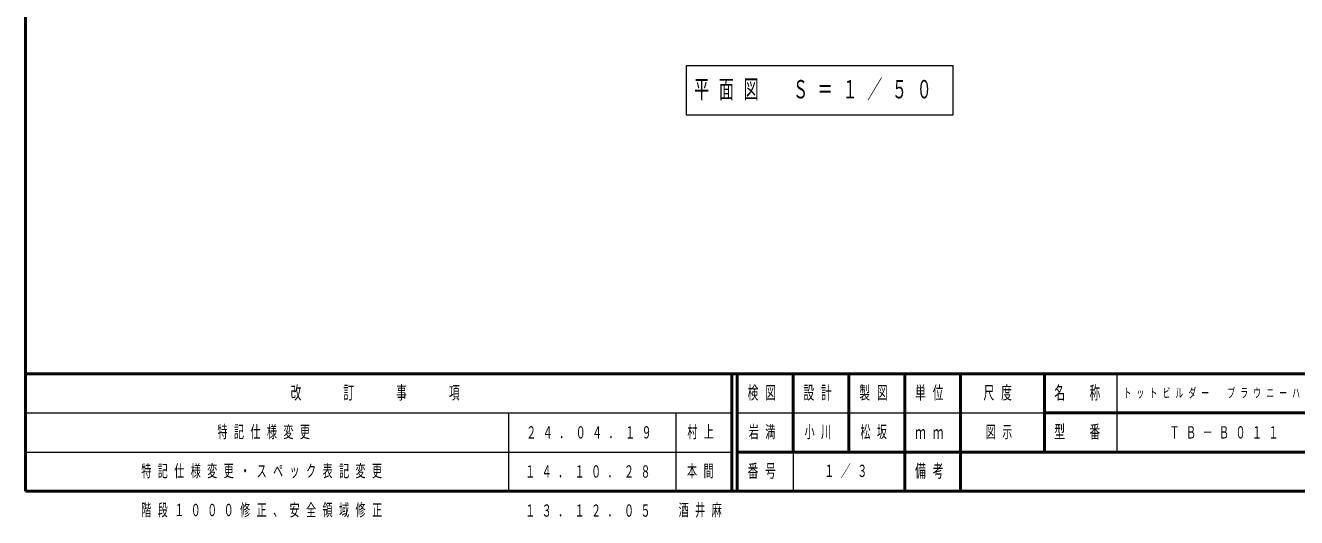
# Model space of a CAD drawing. Units: millimetres on the paper, scale 1:50. Extents: x -365 to 0, y -594 to 257.
# Drawn here: x -365 to -137.3, y -4.7 to 83.4 of the extents above; entities that cross this region are included whole.
import ezdxf

# ---------------------------------------------------------------- set-up
doc = ezdxf.new("R2010")
doc.units = ezdxf.units.MM
doc.layers.add('LY_1', color=140, linetype='Continuous', lineweight=50)
doc.styles.add('ＭＳ ゴシック', font='')
doc.styles.get('ＭＳ ゴシック').set_extended_font_data('MS Gothic')

msp = doc.modelspace()

# ---------------------------------------------------------------- linework, layer by layer
at = {"layer": 'LY_1', "color": 7}
for p, q in [((-365, 257), (-365, 0)), ((-365, 21), (0, 21)), ((-365, 0), (0, 0))]:
    msp.add_line(p, q, dxfattribs=at)
at = {"layer": 'LY_1', "color": 7, "lineweight": 13}
for p, q in [((-246.633, 76.155), (-246.633, 67.355)), ((-198.833, 76.155), (-246.633, 76.155)), ((-198.833, 67.355), (-198.833, 76.155)), ((-246.633, 67.355), (-198.833, 67.355)), ((-169.5, 21), (-169.5, 7)), ((-365, 14), (-238.5, 14)), ((-278.5, 14), (-278.5, 0)), ((-248.5, 14), (-248.5, 0)), ((-237.5, 14), (-182.5, 14)), ((-365, 7), (-238.5, 7)), ((-227.5, 7), (-227.5, 0))]:
    msp.add_line(p, q, dxfattribs=at)
at = {"layer": 'LY_1'}
for p, q in [((-238.5, 21), (-238.5, 0)), ((-237.5, 21), (-237.5, 0)), ((-227.5, 21), (-227.5, 7)), ((-217.5, 21), (-217.5, 7)), ((-207.5, 21), (-207.5, 0)), ((-197.5, 21), (-197.5, 7)), ((-182.5, 21), (-182.5, 7)), ((-182.5, 14), (-70, 14)), ((-237.5, 7), (0, 7)), ((-197.5, 7), (-197.5, 0))]:
    msp.add_line(p, q, dxfattribs=at)

# ---------------------------------------------------------------- texts
at = {"layer": 'LY_1', "color": 7, "style": 'ＭＳ ゴシック'}
for s, insert, char_height, attachment_point in [('\\T1.64;\\W0.6;平面図\u3000Ｓ＝１／５０', (-245.233, 71.755), 3.299, 4), ('\\T1.64;\\W0.6;改\u3000\u3000訂\u3000\u3000事\u3000\u3000項', (-301.75, 17.5), 2.346, 5), ('\\T1.64;\\W0.6;検図', (-232.5, 17.5), 2.346, 5), ('\\T1.64;\\W0.6;設計', (-222.5, 17.5), 2.346, 5), ('\\T1.64;\\W0.6;製図', (-212.5, 17.5), 2.346, 5), ('\\T1.64;\\W0.6;単位', (-202.5, 17.5), 2.346, 5), ('\\T1.64;\\W0.6;尺度', (-190.25, 17.5), 2.346, 5), ('\\T1.64;\\W0.6;名\u3000称', (-176, 17.5), 2.346, 5), ('\\T1.64;\\W0.6;トットビルダー\u3000ブラウニーハウス', (-149.75, 17.5), 1.686, 5), ('\\T1.64;\\W0.6;特記仕様変更', (-321.75, 10.5), 2.199, 5), ('\\T1.64;\\W0.6;２４．０４．１９', (-263.5, 10.5), 2.199, 5), ('\\T1.64;\\W0.6;村上', (-243.5, 10.5), 2.199, 5), ('\\T1.64;\\W0.6;岩満', (-232.5, 10.5), 2.199, 5), ('\\T1.64;\\W0.6;小川', (-222.5, 10.5), 2.199, 5), ('\\T1.64;\\W0.6;松坂', (-212.5, 10.5), 2.199, 5), ('\\T1.64;\\W0.6;図示', (-193, 10.5), 2.199, 4), ('\\T1.64;\\W0.6;型\u3000番', (-176, 10.5), 2.346, 5), ('\\T1.64;\\W0.6;ＴＢ－Ｂ０１１', (-149.75, 10.5), 2.199, 5), ('\\T1.64;\\W0.6;ｍｍ', (-202.5, 10.5), 2.346, 5), ('\\T1.64;\\W0.6;特記仕様変更・スペック表記変更', (-344.25, 3.5), 2.199, 4), ('\\T1.64;\\W0.6;１４．１０．２８', (-275.5, 3.5), 2.199, 4), ('\\T1.64;\\W0.6;本間', (-246.5, 3.5), 2.199, 4), ('\\T1.64;\\W0.6;番号', (-232.5, 3.5), 2.346, 5), ('\\T1.64;\\W0.6;１／３', (-217.5, 3.5), 2.199, 5), ('\\T1.64;\\W0.6;備考', (-202.5, 3.5), 2.346, 5), ('\\T1.64;\\W0.6;階段１０００修正、安全領域修正', (-344.25, -3.5), 2.199, 4), ('\\T1.64;\\W0.6;酒井麻', (-248, -3.5), 2.199, 4), ('\\T1.64;\\W0.6;１３．１２．０５', (-275.5, -3.5), 2.199, 4)]:
    msp.add_mtext(s, dxfattribs=dict(at, insert=insert, char_height=char_height, attachment_point=attachment_point))

doc.saveas('drawing.dxf')
